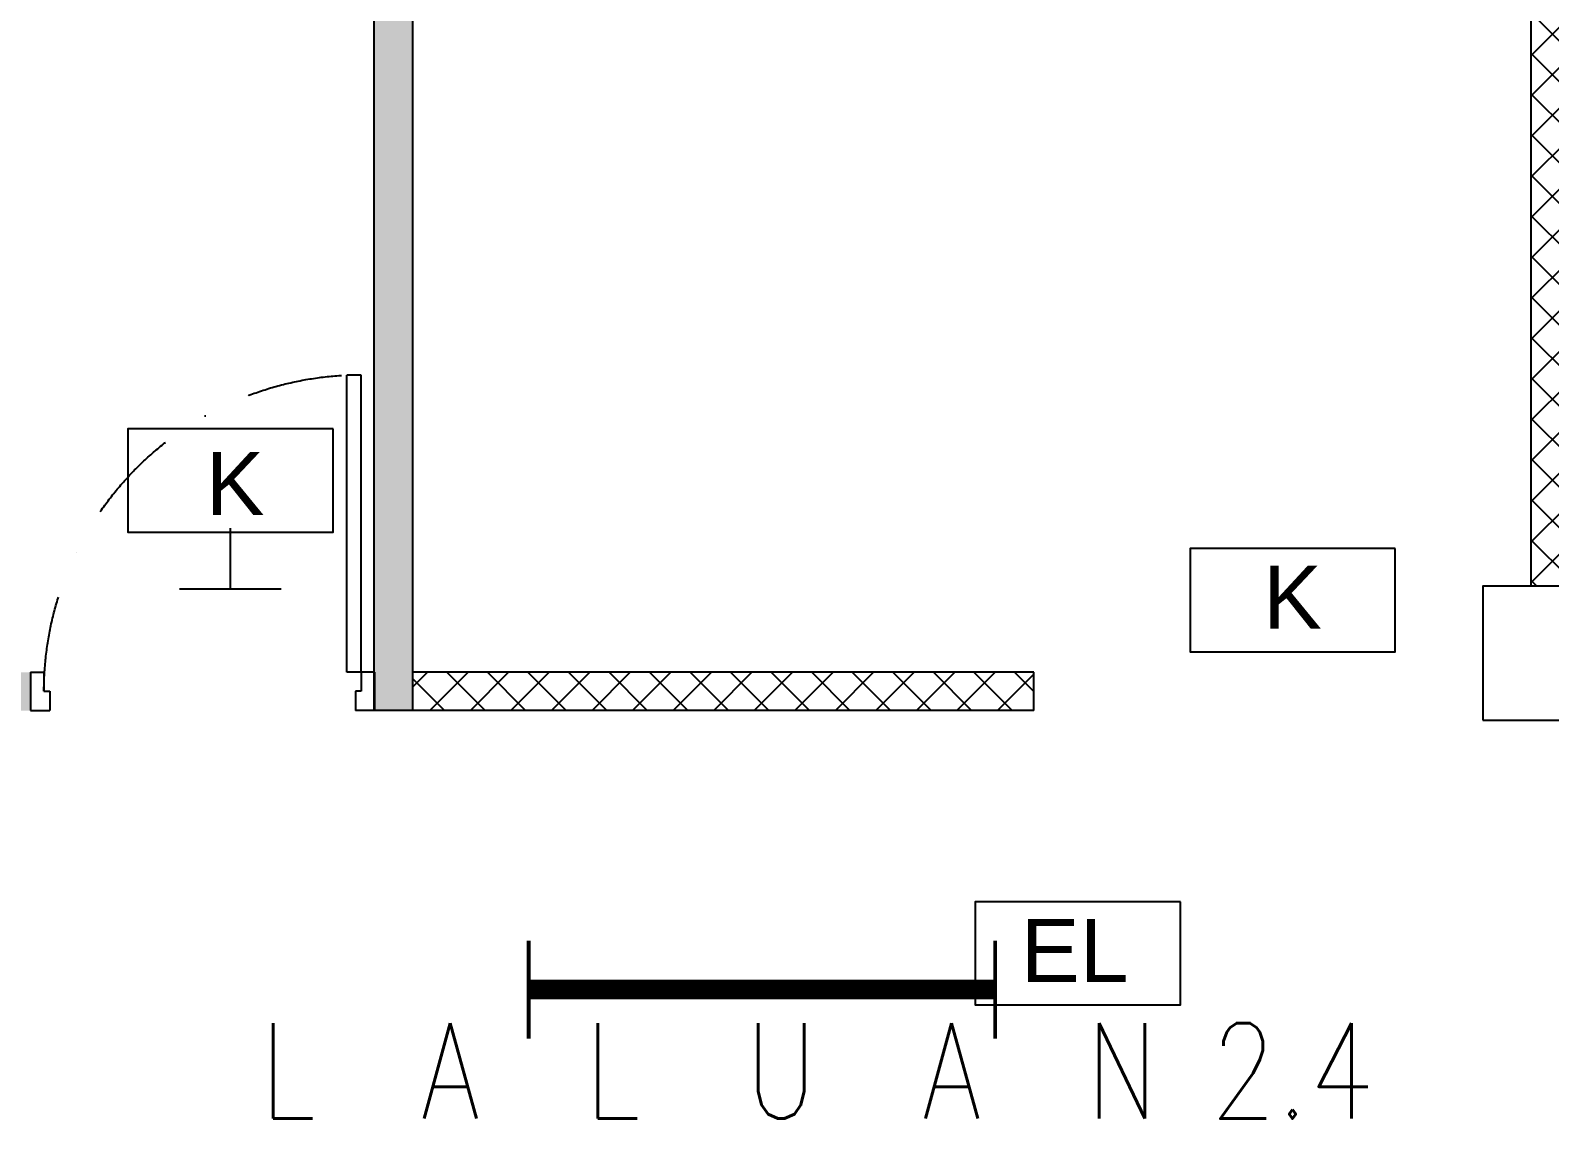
# Model space of a CAD drawing. Header units: inches. Extents: x -106706990 to 300603, y -86718466 to 1728185.
# Drawn here: x 143683 to 147657, y 44842 to 47689 of the extents above; entities that cross this region are included whole.
import ezdxf
from ezdxf.enums import TextEntityAlignment as Align

# ---------------------------------------------------------------- set-up
doc = ezdxf.new("R2010")
doc.units = ezdxf.units.IN
doc.header["$MEASUREMENT"] = 0
doc.linetypes.add('DASHDOT', pattern=[1, 0.5, -0.25, 0, -0.25])
for name, color, linetype in [('A-COLUMN', 3, 'Continuous'), ('A-DOOR', 9, 'Continuous'), ('A-HATCH', 8, 'Continuous'), ('A-PARTITION', 4, 'Continuous'), ('A-ROOMSYM', 3, 'Continuous'), ('A-TXTBOMBA', 7, 'Continuous'), ('area', 3, 'Continuous'), ('lamb(new)', 5, 'Continuous')]:
    doc.layers.add(name, color=color, linetype=linetype)
doc.layers.get('area').off()
doc.styles.add('arial', font='arial.ttf')
doc.styles.add('style1', font='romans.shx', dxfattribs={"height": 750})

# ---------------------------------------------------------------- blocks, each defined once
blk = doc.blocks.new('A$C4F656F16')
at = {"layer": 'A-DOOR', "color": 8}
for p, q in [((35, 100), (35, 877.1)), ((35, 877.1), (73, 877.1)), ((73, 100), (73, 877.1)), ((35, 100), (73, 100))]:
    blk.add_line(p, q, dxfattribs=at)
at = {"layer": 'A-DOOR', "color": 8, "linetype": 'Continuous'}
for p, q in [((0, 100), (35, 100)), ((0, 100), (0, 100)), ((0, 100), (0, 0)), ((0, 100), (0, 100)), ((35, 100), (35, 50)), ((900, 100), (865, 100)), ((865, 100), (865, 50)), ((900, 100), (900, 100)), ((900, 100), (900, 0)), ((900, 100), (900, 100)), ((35, 50), (50, 50)), ((50, 50), (50, 0)), ((865, 50), (850, 50)), ((850, 50), (850, 0)), ((0, 0), (50, 0)), ((900, 0), (850, 0))]:
    blk.add_line(p, q, dxfattribs=at)
at = {"layer": 'A-DOOR', "color": 8, "linetype": 'DASHDOT', "ltscale": 500}
blk.add_arc((35, 48), 830, 0.1381, 87.3759, dxfattribs=at)
blk = doc.blocks.new('YBC 136')
at = {"layer": 'lamb(new)'}
for points, const_width in [([(86612635.7, -1195077), (86612635.7, -1195333.2)], 10.2), ([(86613855.7, -1195077), (86613855.7, -1195333.2)], 10.2), ([(86612635.7, -1195205.1), (86613855.7, -1195205.1)], 50.8)]:
    blk.add_lwpolyline(points, dxfattribs=dict(at, const_width=const_width))
blk = doc.blocks.new('*U528')
at = {"layer": 'lamb(new)'}
blk.add_blockref('YBC 136', (-86613245.7, 1195205.1, -4.3), dxfattribs=at)
blk = doc.blocks.new('*U529')
at = {"layer": 'lamb(new)', "color": 0, "linetype": 'ByBlock', "lineweight": -2, "transparency": 16777216}
blk.add_blockref('*U528', (5600, 0), dxfattribs=at)
blk = doc.blocks.new('eexit')
at = {"layer": 'A-TXTBOMBA', "color": 3, "linetype": 'Continuous'}
for p, q in [((86699881.6, -1206011.4), (86699881.6, -1206171.1)), ((86700014.7, -1206171.1), (86699748.5, -1206171.1))]:
    blk.add_line(p, q, dxfattribs=at)
at = {"layer": 'A-TXTBOMBA', "color": 3}
blk.add_lwpolyline([(86700150.4, -1205751.4), (86699613.9, -1205751.4), (86699613.9, -1206021.7), (86700150.4, -1206021.7)], close=True, dxfattribs=at)
at = {"layer": 'A-TXTBOMBA', "color": 3, "style": 'arial'}
blk.add_text('K', height=164.8, dxfattribs=at).set_placement((86699817.1, -1205976.5))
blk = doc.blocks.new('Elight')
at = {"layer": 'A-TXTBOMBA', "color": 6}
blk.add_lwpolyline([(86606267.2, -1196730.5), (86605730.7, -1196730.5), (86605730.7, -1197000.7), (86606267.2, -1197000.7)], close=True, dxfattribs=at)
at = {"layer": 'A-TXTBOMBA', "color": 6, "style": 'arial'}
blk.add_text('EL', height=164.84, dxfattribs=at).set_placement((86605850.2, -1196940.4))
blk = doc.blocks.new('EXITE')
at = {"layer": 'A-TXTBOMBA', "color": 3}
blk.add_lwpolyline([(86607836.1, -1196696.9), (86607299.6, -1196696.9), (86607299.6, -1196967.2), (86607836.1, -1196967.2)], close=True, dxfattribs=at)
at = {"layer": 'A-TXTBOMBA', "color": 3, "style": 'arial'}
blk.add_text('K', height=164.8, dxfattribs=at).set_placement((86607490.7, -1196906.9))

msp = doc.modelspace()

# ---------------------------------------------------------------- hatches: boundary and pattern name
at = {"layer": 'A-HATCH'}
h = msp.add_hatch(dxfattribs=at)
h.set_pattern_fill('DOTS', color=8, scale=800)
h.set_pattern_definition([(0, (114889.653, -257331.384), (25, 50), [0, -50])])
h.paths.add_polyline_path([(144682.8, 50409.7), (144582.8, 50409.7), (144582.8, 46059.7), (144682.8, 46059.7)])
h.paths.add_polyline_path([(144682.8, 46059.7), (144582.8, 46059.7), (144582.8, 45909.7), (144682.8, 45909.7)])
h.paths.add_polyline_path([(138832.8, 46009.7), (138832.8, 45909.7), (140007.8, 45909.7), (140007.8, 46009.7)])
h.paths.add_polyline_path([(143332.8, 46009.7), (143332.8, 45909.7), (143682.8, 45909.7), (143682.8, 46009.7)])
h = msp.add_hatch(dxfattribs=at)
h.set_pattern_fill('ANSI37', color=8, scale=600)
h.set_pattern_definition([(45, (114889.65, -264791.58), (-53.033009, 53.033009), []), (135, (114889.65, -264791.58), (-53.033009, -53.033009), [])])
h.paths.add_polyline_path([(144682.8, 46009.7), (144682.8, 45909.7), (146307.8, 45909.7), (146307.8, 46009.7)])
h.paths.add_polyline_path([(150582.8, 45909.7), (150582.8, 46009.7), (149007.8, 46009.7), (149007.8, 45909.7)])
h.paths.add_polyline_path([(147657.8, 46234.7), (147707.8, 46234.7), (147707.8, 50409.7), (147657.8, 50409.7)])
h.paths.add_polyline_path([(147607.8, 46234.7), (147657.8, 46234.7), (147657.8, 50409.7), (147607.8, 50409.7)])

# ---------------------------------------------------------------- linework, layer by layer
at = {"layer": 'A-COLUMN', "color": 8}
msp.add_lwpolyline([(147482.8, 45884.7), (147832.8, 45884.7), (147832.8, 46234.7), (147482.8, 46234.7)], close=True, dxfattribs=at)
at = {"layer": 'A-PARTITION', "color": 8}
for p, q in [((144582.8, 45909.7), (144582.8, 50409.7)), ((144682.8, 50409.7), (144682.8, 45909.7)), ((147607.8, 50409.7), (147607.8, 46234.7)), ((146307.8, 46009.7), (144682.8, 46009.7)), ((146307.8, 45909.7), (146307.8, 46009.7)), ((144682.8, 45909.7), (144582.8, 45909.7)), ((146307.8, 45909.7), (144682.8, 45909.7))]:
    msp.add_line(p, q, dxfattribs=at)

# ---------------------------------------------------------------- block references
at = {"layer": 'A-DOOR', "color": 8, "xscale": -1}
msp.add_blockref('A$C4F656F16', (144583.8, 45909.9), dxfattribs=at)
at = {"layer": 'area'}
for name, p in [('eexit', (-86555675.4, 1252398)), ('EXITE', (-86460582.9, 1243030.7)), ('Elight', (-86459576, 1242140.1))]:
    msp.add_blockref(name, p, dxfattribs=at)
at = {"layer": 'lamb(new)'}
msp.add_blockref('*U529', (139996.8, 45179.8, 4.3), dxfattribs=at)

# ---------------------------------------------------------------- texts
at = {"layer": 'A-ROOMSYM', "color": 8, "style": 'style1', "width": 0.8}
msp.add_text('L  A  L  U  A  N 2.4', height=250, dxfattribs=at).set_placement((145741.6, 44842.1), align=Align.CENTER)

doc.saveas('drawing.dxf')
